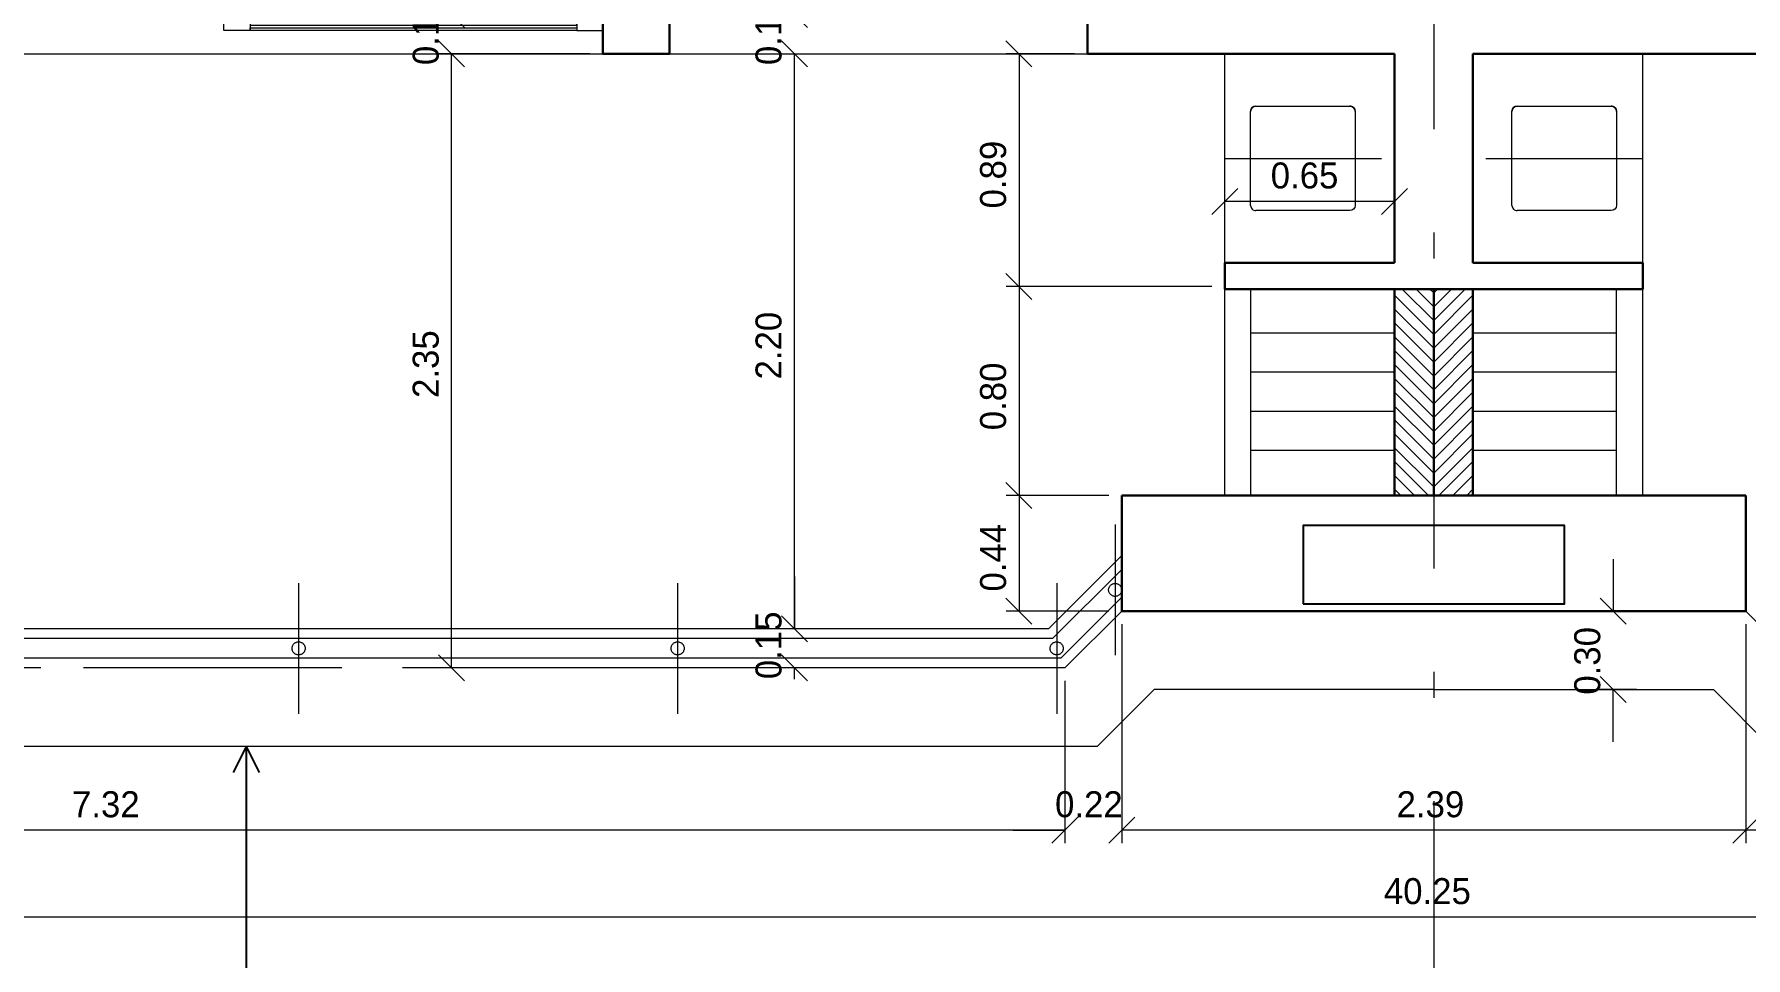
# Model space of a CAD drawing. Header units: metres. Extents: x 3.9 to 63.3, y 8 to 50.1.
# Drawn here: x 25.14 to 31.69, y 11.8 to 15.33 of the extents above; entities that cross this region are included whole.
import ezdxf
from ezdxf.enums import TextEntityAlignment as Align

# ---------------------------------------------------------------- set-up
doc = ezdxf.new("R2010")
doc.units = ezdxf.units.M
doc.header["$MEASUREMENT"] = 0
for name, pattern in [('DGN Style 2', [0.988287, 0.592972, -0.395315]), ('DGN Style 3', [1.383601, 0.988287, -0.395315]), ('DGN Style 4', [1.582247, 0.790629, -0.395315, 0.000988287, -0.395315])]:
    doc.linetypes.add(name, pattern=pattern)
doc.layers.get('Defpoints').update_dxf_attribs({"lineweight": 0})
doc.layers.add('6', color=6, linetype='Continuous')
for name, color, linetype, lineweight in [('CORNIJAS_VAR NA PLANTA PTIPO 1', 7, 'Continuous', 0), ('Level 1', 7, 'Continuous', 0), ('Level 12', 7, 'Continuous', 0), ('Level 14', 7, 'Continuous', 0), ('Level 21-1', 7, 'Continuous', 0), ('Level 24-1', 7, 'Continuous', 0), ('Level 36', 7, 'Continuous', 0), ('Level 45', 7, 'Continuous', 0), ('Level 50', 7, 'Continuous', 0), ('Level 7', 7, 'Continuous', 0), ('PILARES ESTRUTURAL', 7, 'Continuous', 0)]:
    doc.layers.add(name, color=color, linetype=linetype, lineweight=lineweight)
doc.styles.add('Style-INTL_ENGINEERING', font='INTL_ENGINEERING.shx')
doc.dimstyles.get("Standard").update_dxf_attribs({"dimtxt": 0.18, "dimasz": 0.18, "dimexe": 0.18, "dimexo": 0.0625, "dimgap": 0.09, "dimtad": 0, "dimtih": 1, "dimtoh": 1, "dimdec": 4, "dimzin": 1, "dimdsep": 46, "dimtxsty": 'Standard', "dimcen": 0, "dimadec": 0, "dimazin": 0, "dimtfac": 1, "dimtdec": 4, "dimtofl": 0, "dimtmove": 0, "dimatfit": 3, "dimfxl": 0, "dimtolj": 1, "dimtzin": 1, "dimarcsym": 0})

# ---------------------------------------------------------------- blocks, each defined once
blk = doc.blocks.new('PM320')
at = {"layer": 'Level 14', "color": 7, "linetype": 'Continuous', "lineweight": 13, "flags": 128}
for points in [[(1.35, 0.01), (1.45, 0.01), (1.45, -0.0201), (1.35, -0.02)], [(1.45, 0.01), (2.7, 0.01), (2.7, 0), (1.45, -0.0001)], [(2.7, 0.01), (2.8, 0.01), (2.8, -0.02), (2.7, -0.02)], [(2.9, 0.0099), (2.8, 0.01), (2.8, -0.02), (2.9, -0.0201)], [(4.15, 0.01), (2.9, 0.01), (2.9, -0.0001), (4.15, -0.0001)], [(4.25, 0.01), (4.15, 0.01), (4.15, -0.02), (4.25, -0.02)], [(0.0999, -0.06), (0, -0.06), (-0.0001, -0.03), (0.1, -0.03)], [(0.1, -0.03), (1.35, -0.03), (1.35, -0.04), (0.0999, -0.04)], [(1.35, -0.05), (0.0999, -0.05), (0.0999, -0.06), (1.35, -0.06)], [(1.35, -0.06), (1.45, -0.06), (1.45, -0.03), (1.35, -0.03)], [(1.4505, -0.01), (2.7, -0.01), (2.7, -0.02), (1.4506, -0.02)], [(4.1495, -0.01), (2.9, -0.01), (2.9, -0.0201), (4.1495, -0.02)], [(4.25, -0.06), (4.15, -0.06), (4.15, -0.03), (4.25, -0.03)], [(5.5, -0.0301), (4.25, -0.0301), (4.25, -0.04), (5.5, -0.0401)], [(4.25, -0.05), (5.5, -0.0501), (5.5, -0.0601), (4.25, -0.06)], [(5.5, -0.0601), (5.6, -0.0601), (5.6, -0.0301), (5.5, -0.0301)]]:
    blk.add_lwpolyline(points, close=True, dxfattribs=at)
at = {"layer": 'Level 7', "color": 7, "linetype": 'Continuous', "lineweight": 30}
for p, q in [((0, 0), (0, -0.15)), ((5.6, 0.0001), (5.6, -0.1499))]:
    blk.add_line(p, q, dxfattribs=at)
blk = doc.blocks.new('*U80')
at = {"layer": 'Level 36', "color": 172, "linetype": 'Continuous', "lineweight": 13}
for p, q in [((-0.1807, 0.2), (0.1794, 0.2)), ((-0.2006, -0.18), (-0.2006, 0.18)), ((0.1994, 0.18), (0.1994, -0.18)), ((0.1793, -0.2), (-0.1806, -0.2))]:
    blk.add_line(p, q, dxfattribs=at)
at = {"layer": 'Level 36', "color": 172, "linetype": 'DGN Style 4', "lineweight": 13}
blk.add_line((-0.3, 0), (0.3, 0), dxfattribs=at)
at = {"layer": 'Level 36', "color": 172, "linetype": 'Continuous', "lineweight": 13, "extrusion": (0, 0, -1)}
for centre, start, end in [((0.1807, 0.18), 359.99985, 89.99984), ((-0.1793, 0.18), 89.99985, 179.99984), ((-0.1793, -0.18), 179.99985, 269.99984), ((-0.1793, -0.18), 179.99985, 269.99984)]:
    blk.add_arc(centre, 0.02, start, end, dxfattribs=at)
at = {"layer": 'Level 36', "color": 172, "linetype": 'Continuous', "lineweight": 13}
for centre, start, end in [((-0.1807, 0.18), 90.00015, 180.00015), ((0.1793, 0.18), 0.00015, 90.00015), ((0.1793, 0.18), 0.00015, 90.00015), ((-0.1807, -0.18), 180.00015, 270.00015)]:
    blk.add_arc(centre, 0.02, start, end, dxfattribs=at)
blk = doc.blocks.new('*U119')
at = {"layer": 'Level 1', "color": 3, "linetype": 'DGN Style 4', "lineweight": 0}
blk.add_line((0, 0.25), (0, -0.25), dxfattribs=at)
at = {"layer": 'Level 50', "color": 190, "linetype": 'DGN Style 2', "lineweight": 0}
blk.add_circle((0, 0), 0.025, dxfattribs=at)
blk = doc.blocks.new('*U128')
at = {"layer": 'Level 1', "color": 3, "linetype": 'DGN Style 4', "lineweight": 0}
blk.add_line((0, 0.25), (0, -0.25), dxfattribs=at)
at = {"layer": 'Level 50', "color": 190, "linetype": 'DGN Style 2', "lineweight": 0}
blk.add_circle((0, 0), 0.025, dxfattribs=at)
blk = doc.blocks.new('*U129')
at = {"layer": 'Level 1', "color": 3, "linetype": 'DGN Style 4', "lineweight": 0}
blk.add_line((0, 0.25), (0, -0.25), dxfattribs=at)
at = {"layer": 'Level 50', "color": 190, "linetype": 'DGN Style 2', "lineweight": 0}
blk.add_circle((0, 0), 0.025, dxfattribs=at)
blk = doc.blocks.new('*U135')
at = {"layer": 'Level 1', "color": 3, "linetype": 'DGN Style 4', "lineweight": 0}
blk.add_line((0, 0.25), (0, -0.25), dxfattribs=at)
at = {"layer": 'Level 50', "color": 190, "linetype": 'DGN Style 2', "lineweight": 0}
blk.add_circle((0, 0), 0.025, dxfattribs=at)
blk = doc.blocks.new('*U87')
at = {"layer": 'CORNIJAS_VAR NA PLANTA PTIPO 1', "color": 7, "linetype": 'Continuous', "lineweight": 13}
for p, q in [((-1.1942, -6.478), (-1.474, -6.7578)), ((-1.1942, -6.6901), (-1.4119, -6.9078)), ((-1.474, -6.7578), (-8.665, -6.7578))]:
    blk.add_line(p, q, dxfattribs=at)
at = {"layer": 'CORNIJAS_VAR NA PLANTA PTIPO 1', "color": 7, "linetype": 'DGN Style 3', "lineweight": 13}
blk.add_line((-1.4119, -6.9078), (-8.7271, -6.9078), dxfattribs=at)
at = {"layer": 'Level 21-1', "color": 7, "linetype": 'Continuous', "lineweight": 13}
for p, q in [((-1.0704, -6.9906), (-1.2876, -7.2078)), ((0, -6.9906), (-1.0704, -6.9906)), ((0, -6.9906), (1.0704, -6.9906)), ((1.0704, -6.9906), (1.2876, -7.2078)), ((-1.2876, -7.2078), (-8.8514, -7.2078))]:
    blk.add_line(p, q, dxfattribs=at)
at = {"layer": 'Level 50', "color": 190, "linetype": 'Continuous', "lineweight": 13}
for p, q in [((-1.1942, -6.531), (-1.4585, -6.7953)), ((-1.1942, -6.6371), (-1.4274, -6.8703)), ((-1.4585, -6.7953), (-8.6805, -6.7953)), ((-1.4274, -6.8703), (-8.7116, -6.8703))]:
    blk.add_line(p, q, dxfattribs=at)
at = {"layer": 'Level 50', "color": 190, "linetype": 'DGN Style 2', "lineweight": 0}
for name, p in [('*U135', (-1.2192, -6.6091)), ('*U128', (-4.3442, -6.8328)), ('*U129', (-2.8936, -6.8328)), ('*U119', (-1.443, -6.8328))]:
    blk.add_blockref(name, p, dxfattribs=at)
blk = doc.blocks.new('*D179')
at = {"layer": 'Defpoints', "color": 2, "linetype": 'Continuous', "lineweight": 0}
for p, q in [((26.741, 15.6085), (26.741, 15.409)), ((26.7907, 15.3593), (26.6912, 15.4588)), ((27.27, 15.409), (26.6915, 15.409)), ((26.6912, 15.3088), (26.7907, 15.2093)), ((27.27, 15.259), (26.6915, 15.259)), ((26.741, 15.2161), (26.741, 15.259))]:
    blk.add_line(p, q, dxfattribs=at)
at = {"layer": 'Defpoints'}
for p in [(26.741, 15.409), (27.3195, 15.409), (26.741, 15.334), (27.3195, 15.259)]:
    blk.add_point(p, dxfattribs=at)
at = {"layer": 'Defpoints', "color": 2, "linetype": 'Continuous', "lineweight": 0, "style": 'Style-INTL_ENGINEERING'}
blk.add_text('0.15', height=0.0995, rotation=90, dxfattribs=at).set_placement((26.6417, 15.2161), align=Align.MIDDLE_LEFT)
blk = doc.blocks.new('_Oblique')
at = {"color": 0, "linetype": 'ByBlock', "lineweight": -2}
blk.add_line((0.5, 0.5), (-0.5, -0.5), dxfattribs=at)
blk = doc.blocks.new('*D178')
at = {"layer": 'Defpoints', "color": 2, "linetype": 'Continuous', "lineweight": 0}
for p, q in [((26.6912, 15.3088), (26.7907, 15.2093)), ((27.27, 15.259), (26.6915, 15.259)), ((26.741, 12.909), (26.741, 15.259)), ((26.7907, 12.8593), (26.6912, 12.9588)), ((29.0382, 12.909), (26.6915, 12.909))]:
    blk.add_line(p, q, dxfattribs=at)
at = {"layer": 'Defpoints'}
for p in [(26.741, 15.259), (27.3195, 15.259), (26.741, 14.084), (29.0877, 12.909)]:
    blk.add_point(p, dxfattribs=at)
at = {"layer": 'Defpoints', "color": 2, "linetype": 'Continuous', "lineweight": 0, "style": 'Style-INTL_ENGINEERING'}
blk.add_text('2.35', height=0.0995, rotation=90, dxfattribs=at).set_placement((26.6417, 13.9422), align=Align.MIDDLE_LEFT)
blk = doc.blocks.new('*D189')
at = {"layer": 'Defpoints', "color": 2, "linetype": 'Continuous', "lineweight": 0}
for p, q in [((28.0032, 15.3088), (28.1027, 15.2093)), ((27.6241, 15.259), (28.1025, 15.259)), ((28.053, 13.059), (28.053, 15.259)), ((28.1027, 13.0093), (28.0032, 13.1088)), ((28.976, 13.059), (28.0035, 13.059))]:
    blk.add_line(p, q, dxfattribs=at)
at = {"layer": 'Defpoints'}
for p in [(27.5745, 15.259), (28.053, 15.259), (28.053, 14.159), (29.0255, 13.059)]:
    blk.add_point(p, dxfattribs=at)
at = {"layer": 'Defpoints', "color": 2, "linetype": 'Continuous', "lineweight": 0, "style": 'Style-INTL_ENGINEERING'}
blk.add_text('2.20', height=0.0995, rotation=90, dxfattribs=at).set_placement((27.9537, 14.0129), align=Align.MIDDLE_LEFT)
blk = doc.blocks.new('*D190')
at = {"layer": 'Defpoints', "color": 2, "linetype": 'Continuous', "lineweight": 0}
for p, q in [((28.053, 15.6085), (28.053, 15.409)), ((28.1027, 15.3593), (28.0032, 15.4588)), ((27.6241, 15.409), (28.1025, 15.409)), ((28.0032, 15.3088), (28.1027, 15.2093)), ((27.6241, 15.259), (28.1025, 15.259)), ((28.053, 15.2161), (28.053, 15.259))]:
    blk.add_line(p, q, dxfattribs=at)
at = {"layer": 'Defpoints'}
for p in [(27.5746, 15.409), (28.053, 15.409), (28.053, 15.334), (27.5745, 15.259)]:
    blk.add_point(p, dxfattribs=at)
at = {"layer": 'Defpoints', "color": 2, "linetype": 'Continuous', "lineweight": 0, "style": 'Style-INTL_ENGINEERING'}
blk.add_text('0.15', height=0.0995, rotation=90, dxfattribs=at).set_placement((27.9537, 15.2161), align=Align.MIDDLE_LEFT)
blk = doc.blocks.new('*D188')
at = {"layer": 'Defpoints', "color": 2, "linetype": 'Continuous', "lineweight": 0}
for p, q in [((28.053, 13.2585), (28.053, 13.059)), ((28.1027, 13.0093), (28.0032, 13.1088)), ((28.976, 13.059), (28.0035, 13.059)), ((28.0032, 12.9588), (28.1027, 12.8593)), ((29.0382, 12.909), (28.0035, 12.909)), ((28.053, 12.8661), (28.053, 12.909))]:
    blk.add_line(p, q, dxfattribs=at)
at = {"layer": 'Defpoints'}
for p in [(28.053, 13.059), (29.0255, 13.059), (28.053, 12.984), (29.0877, 12.909)]:
    blk.add_point(p, dxfattribs=at)
at = {"layer": 'Defpoints', "color": 2, "linetype": 'Continuous', "lineweight": 0, "style": 'Style-INTL_ENGINEERING'}
blk.add_text('0.15', height=0.0995, rotation=90, dxfattribs=at).set_placement((27.9537, 12.8661), align=Align.MIDDLE_LEFT)
blk = doc.blocks.new('*D226')
at = {"layer": 'Defpoints', "color": 2, "linetype": 'Continuous', "lineweight": 0}
for p, q in [((29.3053, 13.0768), (29.3053, 12.2387)), ((31.6938, 13.0768), (31.6938, 12.2387)), ((29.2556, 12.2385), (29.3551, 12.338)), ((31.7435, 12.338), (31.644, 12.2385)), ((31.6938, 12.2882), (29.3053, 12.2882))]:
    blk.add_line(p, q, dxfattribs=at)
at = {"layer": 'Defpoints'}
for p in [(29.3053, 13.1263), (31.6938, 13.1263), (29.3053, 12.2882), (30.4996, 12.2882)]:
    blk.add_point(p, dxfattribs=at)
at = {"layer": 'Defpoints', "color": 2, "linetype": 'Continuous', "lineweight": 0, "style": 'Style-INTL_ENGINEERING'}
blk.add_text('2.39', height=0.0995, dxfattribs=at).set_placement((30.3574, 12.3875), align=Align.MIDDLE_LEFT)
blk = doc.blocks.new('*D227')
at = {"layer": 'Defpoints', "color": 2, "linetype": 'Continuous', "lineweight": 0}
for p, q in [((29.3053, 13.0768), (29.3053, 12.2387)), ((29.0877, 12.8595), (29.0877, 12.2387)), ((29.1374, 12.338), (29.0379, 12.2385)), ((29.2556, 12.2385), (29.3551, 12.338)), ((28.8882, 12.2882), (29.0877, 12.2882)), ((29.5048, 12.2882), (29.3053, 12.2882))]:
    blk.add_line(p, q, dxfattribs=at)
at = {"layer": 'Defpoints'}
for p in [(29.3053, 13.1263), (29.0877, 12.909), (29.0877, 12.2882), (29.1965, 12.2882)]:
    blk.add_point(p, dxfattribs=at)
at = {"layer": 'Defpoints', "color": 2, "linetype": 'Continuous', "lineweight": 0, "style": 'Style-INTL_ENGINEERING'}
blk.add_text('0.22', height=0.0995, dxfattribs=at).set_placement((29.0504, 12.3875), align=Align.MIDDLE_LEFT)
blk = doc.blocks.new('*D228')
at = {"layer": 'Defpoints', "color": 2, "linetype": 'Continuous', "lineweight": 0}
for p, q in [((21.7724, 12.8595), (21.7724, 12.2387)), ((29.0877, 12.8595), (29.0877, 12.2387)), ((21.7227, 12.2385), (21.8222, 12.338)), ((29.1374, 12.338), (29.0379, 12.2385)), ((29.0877, 12.2882), (21.7724, 12.2882))]:
    blk.add_line(p, q, dxfattribs=at)
at = {"layer": 'Defpoints'}
for p in [(21.7724, 12.909), (29.0877, 12.909), (21.7724, 12.2882), (25.43, 12.2882)]:
    blk.add_point(p, dxfattribs=at)
at = {"layer": 'Defpoints', "color": 2, "linetype": 'Continuous', "lineweight": 0, "style": 'Style-INTL_ENGINEERING'}
blk.add_text('7.32', height=0.0995, dxfattribs=at).set_placement((25.2882, 12.3875), align=Align.MIDDLE_LEFT)
blk = doc.blocks.new('*D225')
at = {"layer": 'Defpoints', "color": 2, "linetype": 'Continuous', "lineweight": 0}
for p, q in [((31.6938, 13.0768), (31.6938, 12.2387)), ((50.6245, 12.8595), (50.6245, 12.2387)), ((31.644, 12.2385), (31.7435, 12.338)), ((50.6743, 12.338), (50.5748, 12.2385)), ((50.6245, 12.2882), (31.6938, 12.2882))]:
    blk.add_line(p, q, dxfattribs=at)
at = {"layer": 'Defpoints'}
for p in [(31.6938, 13.1263), (50.6245, 12.909), (31.6938, 12.2882), (41.1592, 12.2882)]:
    blk.add_point(p, dxfattribs=at)
at = {"layer": 'Defpoints', "color": 2, "linetype": 'Continuous', "lineweight": 0, "style": 'Style-INTL_ENGINEERING'}
blk.add_text('18.93', height=0.0995, dxfattribs=at).set_placement((41.0005, 12.3875), align=Align.MIDDLE_LEFT)
blk = doc.blocks.new('*D235')
at = {"layer": 'Defpoints', "color": 2, "linetype": 'Continuous', "lineweight": 0}
for p, q in [((10.3745, 12.8595), (10.3745, 11.9063)), ((50.6245, 12.8595), (50.6245, 11.9063)), ((10.3248, 11.9061), (10.4243, 12.0056)), ((50.6743, 12.0056), (50.5748, 11.9061)), ((50.6245, 11.9558), (10.3745, 11.9558))]:
    blk.add_line(p, q, dxfattribs=at)
at = {"layer": 'Defpoints'}
for p in [(10.3745, 12.909), (50.6245, 12.909), (10.3745, 11.9558), (30.4996, 11.9558)]:
    blk.add_point(p, dxfattribs=at)
at = {"layer": 'Defpoints', "color": 2, "linetype": 'Continuous', "lineweight": 0, "style": 'Style-INTL_ENGINEERING'}
blk.add_text('40.25', height=0.0995, dxfattribs=at).set_placement((30.3088, 12.0551), align=Align.MIDDLE_LEFT)
blk = doc.blocks.new('*D315')
at = {"layer": 'Defpoints', "color": 2, "linetype": 'Continuous', "lineweight": 0}
for p, q in [((28.8626, 14.4187), (28.9621, 14.3192)), ((29.65, 14.369), (28.8629, 14.369)), ((28.9124, 14.369), (28.9124, 13.569)), ((28.9621, 13.5192), (28.8626, 13.6187)), ((29.2558, 13.569), (28.8629, 13.569))]:
    blk.add_line(p, q, dxfattribs=at)
at = {"layer": 'Defpoints'}
for p in [(29.6995, 14.369), (28.9124, 13.969), (28.9124, 13.569), (29.3053, 13.569)]:
    blk.add_point(p, dxfattribs=at)
at = {"layer": 'Defpoints', "color": 2, "linetype": 'Continuous', "lineweight": 0, "style": 'Style-INTL_ENGINEERING'}
blk.add_text('0.80', height=0.0995, rotation=90, dxfattribs=at).set_placement((28.8131, 13.8186), align=Align.MIDDLE_LEFT)
blk = doc.blocks.new('*D316')
at = {"layer": 'Defpoints', "color": 2, "linetype": 'Continuous', "lineweight": 0}
for p, q in [((28.8626, 13.6187), (28.9621, 13.5192)), ((29.2558, 13.569), (28.8629, 13.569)), ((28.9124, 13.569), (28.9124, 13.1263)), ((28.9621, 13.0765), (28.8626, 13.176)), ((29.2558, 13.1263), (28.8629, 13.1263))]:
    blk.add_line(p, q, dxfattribs=at)
at = {"layer": 'Defpoints'}
for p in [(29.3053, 13.569), (28.9124, 13.3476), (28.9124, 13.1263), (29.3053, 13.1263)]:
    blk.add_point(p, dxfattribs=at)
at = {"layer": 'Defpoints', "color": 2, "linetype": 'Continuous', "lineweight": 0, "style": 'Style-INTL_ENGINEERING'}
blk.add_text('0.44', height=0.0995, rotation=90, dxfattribs=at).set_placement((28.8131, 13.2015), align=Align.MIDDLE_LEFT)
blk = doc.blocks.new('*D314')
at = {"layer": 'Defpoints', "color": 2, "linetype": 'Continuous', "lineweight": 0}
for p, q in [((28.8626, 15.3087), (28.9621, 15.2093)), ((29.125, 15.259), (28.8629, 15.259)), ((28.9124, 15.259), (28.9124, 14.369)), ((28.9621, 14.3192), (28.8626, 14.4187)), ((29.65, 14.369), (28.8629, 14.369))]:
    blk.add_line(p, q, dxfattribs=at)
at = {"layer": 'Defpoints'}
for p in [(29.1745, 15.259), (28.9124, 14.814), (28.9124, 14.369), (29.6995, 14.369)]:
    blk.add_point(p, dxfattribs=at)
at = {"layer": 'Defpoints', "color": 2, "linetype": 'Continuous', "lineweight": 0, "style": 'Style-INTL_ENGINEERING'}
blk.add_text('0.89', height=0.0995, rotation=90, dxfattribs=at).set_placement((28.8131, 14.6675), align=Align.MIDDLE_LEFT)
blk = doc.blocks.new('*D338')
at = {"layer": 'Defpoints', "color": 2, "linetype": 'Continuous', "lineweight": 0}
for p, q in [((29.6498, 14.6446), (29.7493, 14.7441)), ((29.6995, 14.5085), (29.6995, 14.7439)), ((30.3993, 14.7441), (30.2998, 14.6446)), ((30.3495, 14.5185), (30.3495, 14.7439)), ((30.3495, 14.6944), (29.6995, 14.6944))]:
    blk.add_line(p, q, dxfattribs=at)
at = {"layer": 'Defpoints'}
for p in [(29.6995, 14.6944), (30.0245, 14.6944), (29.6995, 14.459), (30.3495, 14.469)]:
    blk.add_point(p, dxfattribs=at)
at = {"layer": 'Defpoints', "color": 2, "linetype": 'Continuous', "lineweight": 0, "style": 'Style-INTL_ENGINEERING'}
blk.add_text('0.65', height=0.0995, dxfattribs=at).set_placement((29.8757, 14.7936), align=Align.MIDDLE_LEFT)
blk = doc.blocks.new('TerminatorOpen')
at = {"color": 0, "linetype": 'ByBlock', "lineweight": -2}
for q in [(-1, 0.5), (-1, 0), (-1, -0.5)]:
    blk.add_line((0, 0), q, dxfattribs=at)
blk = doc.blocks.new('*D370')
at = {"layer": 'Defpoints', "color": 2, "linetype": 'Continuous', "lineweight": 0}
for p, q in [((31.1863, 13.3258), (31.1863, 13.1263)), ((31.2361, 13.0765), (31.1366, 13.176)), ((31.2891, 13.1263), (31.1368, 13.1263)), ((31.1366, 12.876), (31.2361, 12.7765)), ((31.2762, 12.8263), (31.1368, 12.8263)), ((31.1863, 12.6268), (31.1863, 12.8263))]:
    blk.add_line(p, q, dxfattribs=at)
at = {"layer": 'Defpoints'}
for p in [(31.3386, 13.1263), (31.1863, 12.9572), (31.1863, 12.8263), (31.3257, 12.8263)]:
    blk.add_point(p, dxfattribs=at)
at = {"layer": 'Defpoints', "color": 2, "linetype": 'Continuous', "lineweight": 0, "style": 'Style-INTL_ENGINEERING'}
blk.add_text('0.30', height=0.0995, rotation=90, dxfattribs=at).set_placement((31.0871, 12.8068), align=Align.MIDDLE_LEFT)

msp = doc.modelspace()

# ---------------------------------------------------------------- linework, layer by layer
at = {"layer": '6', "linetype": 'Continuous'}
msp.add_lwpolyline([(29.9995, 13.1546), (30.9995, 13.1546), (30.9995, 13.4546), (29.9995, 13.4546)], close=True, dxfattribs=at)
at = {"layer": 'CORNIJAS_VAR NA PLANTA PTIPO 1', "color": 7, "linetype": 'Continuous', "lineweight": 0}
msp.add_line((21.7196, 15.259), (27.3195, 15.259), dxfattribs=at)
at = {"layer": 'CORNIJAS_VAR NA PLANTA PTIPO 1', "color": 7, "linetype": 'Continuous', "lineweight": 30}
for p, q in [((27.5745, 15.259), (27.3196, 15.259)), ((30.3496, 15.259), (29.1745, 15.259)), ((30.3496, 14.459), (30.3495, 15.259)), ((30.6496, 14.459), (30.6495, 15.259)), ((30.6496, 15.259), (31.8246, 15.259)), ((29.6995, 14.359), (29.6995, 14.459)), ((30.3496, 14.459), (29.6995, 14.459)), ((30.6496, 14.459), (31.2996, 14.459)), ((31.2996, 14.359), (31.2996, 14.459)), ((30.3495, 14.359), (29.6995, 14.359)), ((30.3495, 14.359), (29.6996, 14.359)), ((30.3495, 14.359), (29.6996, 14.359)), ((30.3496, 13.569), (30.3496, 14.359)), ((30.6496, 14.359), (31.2996, 14.359)), ((30.6496, 14.359), (31.2995, 14.359)), ((30.6496, 14.359), (31.2995, 14.359)), ((30.6496, 13.569), (30.6496, 14.359)), ((29.3053, 13.569), (29.3053, 13.1263)), ((30.3495, 13.569), (29.3053, 13.569)), ((30.6495, 13.569), (31.6937, 13.569)), ((31.6937, 13.569), (31.6938, 13.1263)), ((30.4996, 13.1263), (29.3053, 13.1263)), ((30.4996, 13.1263), (31.6938, 13.1263))]:
    msp.add_line(p, q, dxfattribs=at)
at = {"layer": 'CORNIJAS_VAR NA PLANTA PTIPO 1', "color": 7, "linetype": 'Continuous', "lineweight": 13}
for p, q in [((29.6995, 13.569), (29.6996, 14.359)), ((29.7995, 13.569), (29.7996, 14.359)), ((31.1995, 13.569), (31.1995, 14.359)), ((31.2995, 13.569), (31.2995, 14.359))]:
    msp.add_line(p, q, dxfattribs=at)
at = {"layer": 'CORNIJAS_VAR NA PLANTA PTIPO 1', "color": 7, "linetype": 'Continuous', "lineweight": 30, "flags": 128}
for points in [[(27.5746, 15.409), (27.5745, 15.259)], [(29.1745, 15.409), (29.1745, 15.259)]]:
    msp.add_lwpolyline(points, dxfattribs=at)
at = {"layer": 'Defpoints', "color": 3, "linetype": 'DGN Style 4', "lineweight": 0}
msp.add_line((30.4996, 27.5301), (30.4996, 11.4338), dxfattribs=at)
at = {"layer": 'Level 1', "color": 8, "linetype": 'Continuous', "lineweight": 0}
for p, q in [((29.7995, 14.1919), (30.3495, 14.1919)), ((30.6496, 14.1919), (31.1996, 14.1919)), ((29.7995, 14.0419), (30.3495, 14.0419)), ((30.6496, 14.0419), (31.1996, 14.0419)), ((29.7995, 13.8919), (30.3495, 13.8919)), ((30.6496, 13.8919), (31.1996, 13.8919)), ((29.7995, 13.7419), (30.3495, 13.7419)), ((30.6496, 13.7419), (31.1996, 13.7419))]:
    msp.add_line(p, q, dxfattribs=at)
at = {"layer": 'Level 24-1', "color": 7, "linetype": 'DGN Style 2', "lineweight": 0, "flags": 128}
msp.add_lwpolyline([(33.7253, 21.9391), (38.0346, 21.939), (38.0346, 22.689), (46.8646, 22.689), (46.8646, 21.289), (50.6245, 21.289), (50.6245, 14.579), (49.9246, 14.579), (49.9246, 14.079), (49.3745, 13.529), (39.8467, 13.529), (39.2267, 12.909), (31.9114, 12.909), (31.6938, 13.1263), (29.3053, 13.1263), (29.0877, 12.909), (21.7724, 12.909), (21.1524, 13.529), (11.6245, 13.529), (11.0746, 14.079), (11.0746, 14.579), (10.3745, 14.579), (10.3745, 21.289), (14.1346, 21.289), (14.1346, 22.689), (22.9645, 22.689), (22.9645, 21.939), (27.2738, 21.939), (27.2738, 26.7246), (33.7241, 26.7246), (33.7253, 21.9391)], dxfattribs=at)
msp.add_lwpolyline([(33.7253, 21.9391), (38.0346, 21.939), (38.0346, 22.689), (46.8646, 22.689), (46.8646, 21.289), (50.6245, 21.289), (50.6245, 14.579), (49.9246, 14.579), (49.9246, 14.079), (49.3745, 13.529), (39.8467, 13.529), (39.2267, 12.909), (31.9114, 12.909), (31.6938, 13.1263), (29.3053, 13.1263), (29.0877, 12.909), (21.7724, 12.909), (21.1524, 13.529), (11.6245, 13.529), (11.0746, 14.079), (11.0746, 14.579), (10.3745, 14.579), (10.3745, 21.289), (14.1346, 21.289), (14.1346, 22.689), (22.9645, 22.689), (22.9645, 21.939), (27.2738, 21.939), (27.2738, 26.7246), (33.7241, 26.7246), (33.7253, 21.9391)], dxfattribs=at)
at = {"layer": 'Level 36', "color": 172, "linetype": 'Continuous', "lineweight": 13, "flags": 128}
for points in [[(29.6995, 14.459), (29.6995, 15.259), (30.3496, 15.259)], [(31.2996, 14.459), (31.2996, 15.259), (30.6496, 15.259)]]:
    msp.add_lwpolyline(points, dxfattribs=at)
at = {"layer": 'Level 45', "color": 6, "linetype": 'Continuous', "lineweight": 0}
for p, q in [((30.3789, 14.359), (30.4996, 14.2383)), ((30.4319, 14.359), (30.4996, 14.2914)), ((30.4849, 14.359), (30.4996, 14.3444)), ((30.5142, 14.359), (30.4996, 14.3444)), ((30.5672, 14.359), (30.4996, 14.2914)), ((30.6202, 14.359), (30.4996, 14.2383)), ((30.3496, 14.3353), (30.4996, 14.1853)), ((30.3496, 14.2823), (30.4996, 14.1323)), ((30.6496, 14.3353), (30.4996, 14.1853)), ((30.6496, 14.2823), (30.4996, 14.1323)), ((30.3496, 14.2293), (30.4996, 14.0793)), ((30.6496, 14.2293), (30.4996, 14.0793)), ((30.3496, 14.1762), (30.4996, 14.0262)), ((30.6496, 14.1762), (30.4996, 14.0262)), ((30.3496, 14.1232), (30.4996, 13.9732)), ((30.6496, 14.1232), (30.4996, 13.9732)), ((30.3496, 14.0702), (30.4996, 13.9202)), ((30.6496, 14.0702), (30.4996, 13.9202)), ((30.3496, 14.0171), (30.4996, 13.8671)), ((30.3496, 13.9641), (30.4996, 13.8141)), ((30.6496, 14.0171), (30.4996, 13.8671)), ((30.6496, 13.9641), (30.4996, 13.8141)), ((30.3496, 13.9111), (30.4996, 13.7611)), ((30.6496, 13.9111), (30.4996, 13.7611)), ((30.3496, 13.858), (30.4996, 13.708)), ((30.6496, 13.858), (30.4996, 13.708)), ((30.3496, 13.805), (30.4996, 13.655)), ((30.6496, 13.805), (30.4996, 13.655)), ((30.3496, 13.752), (30.4996, 13.602)), ((30.3496, 13.6989), (30.4795, 13.569)), ((30.6496, 13.752), (30.4996, 13.602)), ((30.6496, 13.6989), (30.5196, 13.569)), ((30.3496, 13.6459), (30.4264, 13.569)), ((30.6496, 13.6459), (30.5727, 13.569)), ((30.3496, 13.5929), (30.3734, 13.569)), ((30.6496, 13.5929), (30.6257, 13.569))]:
    msp.add_line(p, q, dxfattribs=at)
at = {"layer": 'Level 45', "color": 6, "linetype": 'Continuous', "lineweight": 30, "flags": 128}
for points in [[(30.4996, 13.569), (30.3495, 13.569), (30.3495, 14.359), (30.4996, 14.359)], [(30.4996, 13.569), (30.6496, 13.569), (30.6496, 14.359), (30.4996, 14.359)]]:
    msp.add_lwpolyline(points, close=True, dxfattribs=at)
at = {"layer": 'PILARES ESTRUTURAL', "color": 30, "linetype": 'Continuous', "lineweight": 0}
msp.add_line((27.5745, 15.259), (29.1745, 15.259), dxfattribs=at)

# ---------------------------------------------------------------- block references
at = {"layer": 'Level 21-1', "color": 7, "linetype": 'Continuous', "lineweight": 13}
msp.add_blockref('*U87', (30.4996, 19.8168), dxfattribs=at)
at = {"layer": 'Level 36', "color": 172, "linetype": 'DGN Style 4', "lineweight": 13, "extrusion": (0, 0, -1), "xscale": -1}
for p in [(-29.9995, 14.859), (-30.9996, 14.859)]:
    msp.add_blockref('*U80', p, dxfattribs=at)
at = {"layer": 'Level 7', "color": 7, "linetype": 'Continuous', "lineweight": 13, "xscale": 0.9999953434767954, "yscale": 0.9999953434767954, "rotation": 0.0008004178802408002}
msp.add_blockref('PM320', (21.7196, 15.4089), dxfattribs=at)

# ---------------------------------------------------------------- dimensions: what is measured, and where the dimension line sits
at = {"layer": 'Defpoints', "color": 2, "linetype": 'Continuous', "lineweight": 0}
for base, p1, p2, angle, picture, middle in [((26.741, 15.409), (27.3195, 15.259), (27.3195, 15.409), 90, '*D179', (26.741, 15.334)), ((28.053, 15.409), (27.5745, 15.259), (27.5746, 15.409), 90, '*D190', (28.053, 15.334)), ((31.1863, 12.8263), (31.3386, 13.1263), (31.3257, 12.8263), 270, '*D370', (31.1863, 12.9572)), ((28.053, 13.059), (29.0877, 12.909), (29.0255, 13.059), 90, '*D188', (28.053, 12.984))]:
    dim = msp.add_linear_dim(base=base, p1=p1, p2=p2, angle=angle, dimstyle='Standard', override={"dimtxt": 0.0995, "dimasz": 0.0995, "dimexe": 0.0495, "dimexo": 0.0495, "dimgap": 0.0495, "dimtad": 1, "dimtih": 0, "dimtoh": 0, "dimdec": 2, "dimzin": 3, "dimtxsty": 'Style-INTL_ENGINEERING', "dimblk": 'Oblique', "dimclre": 2, "dimtdec": 2, "dimatfit": 1, "dimfrac": 2, "dimtolj": 0, "dimtzin": 3, "dimlwe": 0}, dxfattribs=at)
    dim.commit()
    dim.dimension.update_dxf_attribs({"geometry": picture, "text_midpoint": middle, "dimtype": 160})
for base, p1, p2, angle, override, picture, middle in [((26.741, 15.259), (29.0877, 12.909), (27.3195, 15.259), 90, {"dimtxt": 0.0995, "dimasz": 0.0995, "dimexe": 0.0495, "dimexo": 0.0495, "dimgap": 0.0495, "dimtad": 1, "dimtih": 0, "dimtoh": 0, "dimdec": 2, "dimzin": 3, "dimtxsty": 'Style-INTL_ENGINEERING', "dimblk": 'Oblique', "dimclre": 2, "dimtdec": 2, "dimatfit": 1, "dimfrac": 2, "dimtolj": 0, "dimtzin": 3, "dimlwe": 0}, '*D178', (26.741, 14.084)), ((28.053, 15.259), (29.0255, 13.059), (27.5745, 15.259), 90, {"dimtxt": 0.0995, "dimasz": 0.0995, "dimexe": 0.0495, "dimexo": 0.0495, "dimgap": 0.0495, "dimtad": 1, "dimtih": 0, "dimtoh": 0, "dimdec": 2, "dimzin": 3, "dimtxsty": 'Style-INTL_ENGINEERING', "dimblk": 'Oblique', "dimclre": 2, "dimtdec": 2, "dimatfit": 1, "dimfrac": 2, "dimtolj": 0, "dimtzin": 3, "dimlwe": 0}, '*D189', (28.053, 14.159)), ((28.9124, 14.369), (29.1745, 15.259), (29.6995, 14.369), 270, {"dimtxt": 0.0995, "dimasz": 0.0995, "dimexe": 0.0495, "dimexo": 0.0495, "dimgap": 0.0495, "dimtad": 1, "dimtih": 0, "dimtoh": 0, "dimdec": 2, "dimzin": 3, "dimtxsty": 'Style-INTL_ENGINEERING', "dimblk": 'Oblique', "dimclre": 2, "dimtdec": 2, "dimatfit": 1, "dimtolj": 0, "dimtzin": 3, "dimlwe": 0}, '*D314', (28.9124, 14.814)), ((29.6995, 14.6944), (30.3495, 14.469), (29.6995, 14.459), 180, {"dimtxt": 0.0995, "dimasz": 0.0995, "dimexe": 0.0495, "dimexo": 0.0495, "dimgap": 0.0495, "dimtad": 1, "dimtih": 0, "dimtoh": 0, "dimdec": 2, "dimzin": 3, "dimtxsty": 'Style-INTL_ENGINEERING', "dimblk": 'Oblique', "dimclre": 2, "dimtdec": 2, "dimatfit": 1, "dimfrac": 2, "dimtolj": 0, "dimtzin": 3, "dimlwe": 0}, '*D338', (30.0245, 14.6944)), ((28.9124, 13.569), (29.6995, 14.369), (29.3053, 13.569), 270, {"dimtxt": 0.0995, "dimasz": 0.0995, "dimexe": 0.0495, "dimexo": 0.0495, "dimgap": 0.0495, "dimtad": 1, "dimtih": 0, "dimtoh": 0, "dimdec": 2, "dimzin": 3, "dimtxsty": 'Style-INTL_ENGINEERING', "dimblk": 'Oblique', "dimclre": 2, "dimtdec": 2, "dimatfit": 1, "dimtolj": 0, "dimtzin": 3, "dimlwe": 0}, '*D315', (28.9124, 13.969)), ((28.9124, 13.1263), (29.3053, 13.569), (29.3053, 13.1263), 270, {"dimtxt": 0.0995, "dimasz": 0.0995, "dimexe": 0.0495, "dimexo": 0.0495, "dimgap": 0.0495, "dimtad": 1, "dimtih": 0, "dimtoh": 0, "dimdec": 2, "dimzin": 3, "dimtxsty": 'Style-INTL_ENGINEERING', "dimblk": 'Oblique', "dimclre": 2, "dimtdec": 2, "dimatfit": 1, "dimtolj": 0, "dimtzin": 3, "dimlwe": 0}, '*D316', (28.9124, 13.3476)), ((29.0877, 12.2882), (29.3053, 13.1263), (29.0877, 12.909), 180, {"dimtxt": 0.0995, "dimasz": 0.0995, "dimexe": 0.0495, "dimexo": 0.0495, "dimgap": 0.0495, "dimtad": 1, "dimtih": 0, "dimtoh": 0, "dimdec": 2, "dimzin": 3, "dimtxsty": 'Style-INTL_ENGINEERING', "dimblk": 'Oblique', "dimclre": 2, "dimtdec": 2, "dimatfit": 1, "dimtolj": 0, "dimtzin": 3, "dimlwe": 0}, '*D227', (29.1965, 12.2882)), ((29.3053, 12.2882), (31.6938, 13.1263), (29.3053, 13.1263), 180, {"dimtxt": 0.0995, "dimasz": 0.0995, "dimexe": 0.0495, "dimexo": 0.0495, "dimgap": 0.0495, "dimtad": 1, "dimtih": 0, "dimtoh": 0, "dimdec": 2, "dimzin": 3, "dimtxsty": 'Style-INTL_ENGINEERING', "dimblk": 'Oblique', "dimclre": 2, "dimtdec": 2, "dimatfit": 1, "dimtolj": 0, "dimtzin": 3, "dimlwe": 0}, '*D226', (30.4996, 12.2882)), ((31.6938, 12.2882), (50.6245, 12.909), (31.6938, 13.1263), 180, {"dimtxt": 0.0995, "dimasz": 0.0995, "dimexe": 0.0495, "dimexo": 0.0495, "dimgap": 0.0495, "dimtad": 1, "dimtih": 0, "dimtoh": 0, "dimdec": 2, "dimzin": 3, "dimtxsty": 'Style-INTL_ENGINEERING', "dimblk": 'Oblique', "dimclre": 2, "dimtdec": 2, "dimatfit": 1, "dimtolj": 0, "dimtzin": 3, "dimlwe": 0}, '*D225', (41.1592, 12.2882)), ((10.3745, 11.9558), (50.6245, 12.909), (10.3745, 12.909), 180, {"dimtxt": 0.0995, "dimasz": 0.0995, "dimexe": 0.0495, "dimexo": 0.0495, "dimgap": 0.0495, "dimtad": 1, "dimtih": 0, "dimtoh": 0, "dimdec": 2, "dimzin": 3, "dimtxsty": 'Style-INTL_ENGINEERING', "dimblk": 'Oblique', "dimclre": 2, "dimtdec": 2, "dimatfit": 1, "dimtolj": 0, "dimtzin": 3, "dimlwe": 0}, '*D235', (30.4996, 11.9558)), ((21.7724, 12.2882), (29.0877, 12.909), (21.7724, 12.909), 180, {"dimtxt": 0.0995, "dimasz": 0.0995, "dimexe": 0.0495, "dimexo": 0.0495, "dimgap": 0.0495, "dimtad": 1, "dimtih": 0, "dimtoh": 0, "dimdec": 2, "dimzin": 3, "dimtxsty": 'Style-INTL_ENGINEERING', "dimblk": 'Oblique', "dimclre": 2, "dimtdec": 2, "dimatfit": 1, "dimtolj": 0, "dimtzin": 3, "dimlwe": 0}, '*D228', (25.43, 12.2882))]:
    dim = msp.add_linear_dim(base=base, p1=p1, p2=p2, angle=angle, dimstyle='Standard', override=override, dxfattribs=at)
    dim.commit()
    dim.dimension.update_dxf_attribs({"geometry": picture, "text_midpoint": middle})

# ---------------------------------------------------------------- leaders
at = {"layer": 'Level 12', "color": 2, "linetype": 'Continuous', "lineweight": 13}
msp.add_leader([(25.9546, 12.609), (25.9546, 11.3776)], dimstyle='Standard', override={"dimtxt": 0.0995, "dimasz": 0.0995, "dimgap": 0, "dimtad": 1, "dimtxsty": 'Style-INTL_ENGINEERING', "dimldrblk": 'TerminatorOpen'}, dxfattribs=at)

doc.saveas('drawing.dxf')
